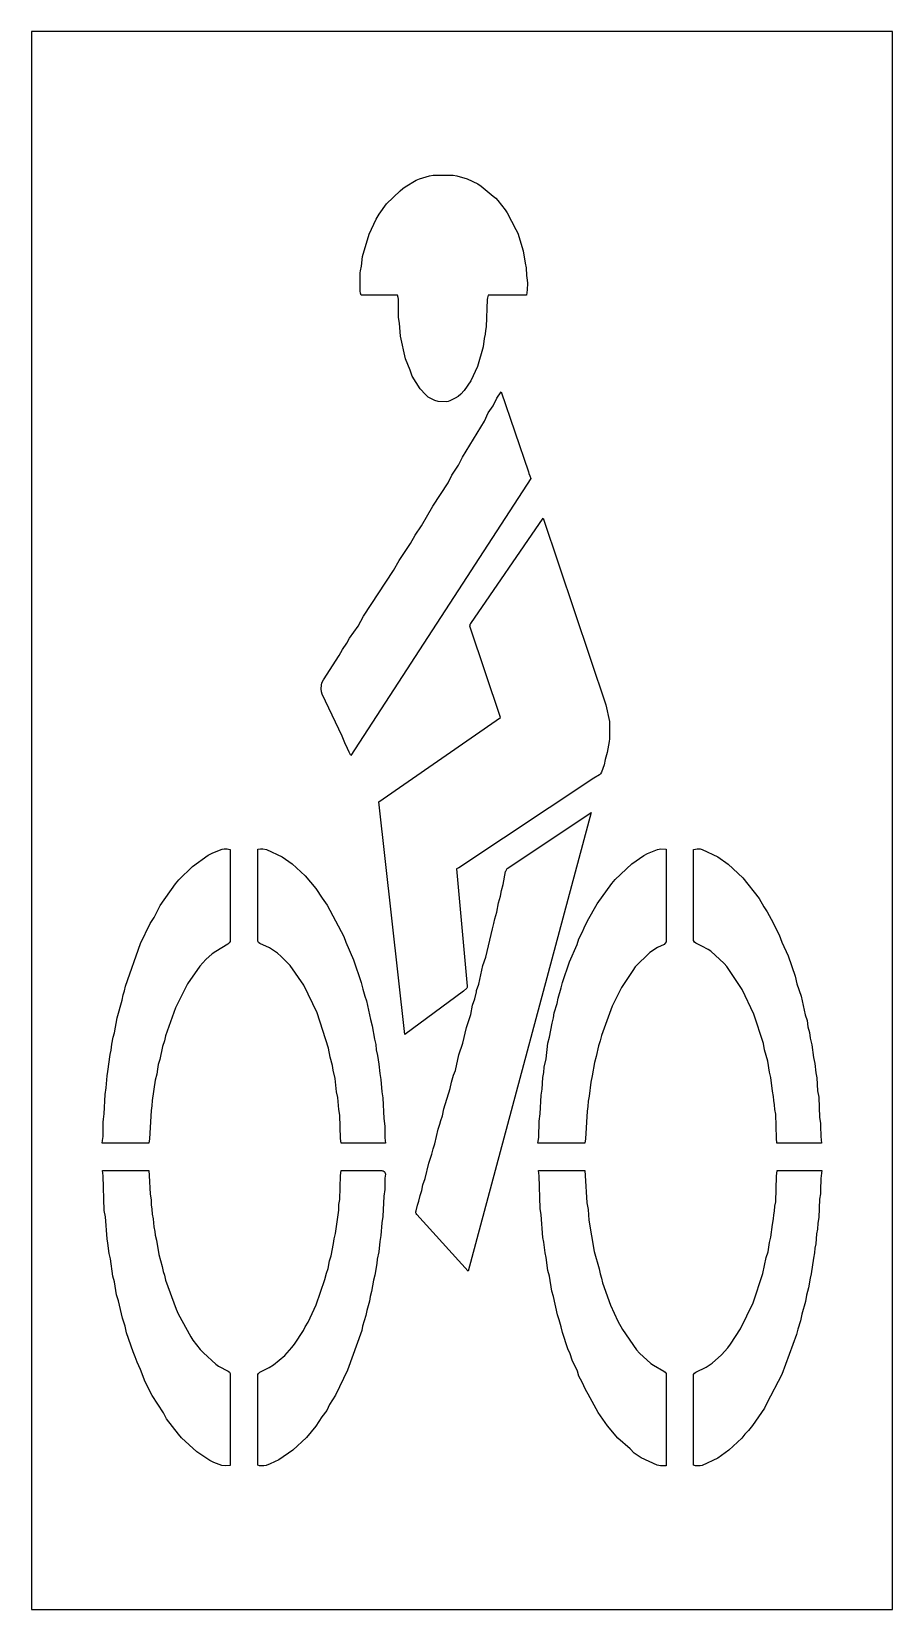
# Model space of a CAD drawing. Header units: inches. Extents: x 0 to 48, y 0 to 88.
import ezdxf

# ---------------------------------------------------------------- set-up
doc = ezdxf.new("R2010")
doc.units = ezdxf.units.IN
doc.header["$MEASUREMENT"] = 0
doc.layers.add('CUT', color=1, linetype='Continuous')

msp = doc.modelspace()

# ---------------------------------------------------------------- linework, layer by layer
at = {"layer": 'CUT'}
for points in [[(0, 0), (48, 0), (48, 88), (0, 88)], [(18.819, 76.707), (19.22, 77.532), (19.38, 77.813), (19.794, 78.401), (20.546, 79.125), (20.693, 79.256), (20.825, 79.349), (21.451, 79.703), (21.629, 79.788), (22.18, 79.953), (22.39, 79.997), (23.504, 80), (23.715, 79.961), (24.284, 79.794), (24.883, 79.505), (25.077, 79.377), (25.745, 78.828), (25.879, 78.709), (25.999, 78.576), (26.41, 78.052), (26.522, 77.889), (27.01, 76.966), (27.108, 76.755), (27.417, 75.777), (27.521, 75.084), (27.583, 74.815), (27.599, 74.389), (27.641, 74.136), (27.648, 73.959), (27.641, 73.602), (27.591, 73.296), (25.451, 73.296), (25.422, 73.153), (25.41, 73.05), (25.355, 71.524), (25.316, 71.323), (25.294, 71.116), (25.242, 70.881), (25.18, 70.419), (24.868, 69.329), (24.498, 68.529), (24.122, 67.981), (23.939, 67.783), (23.78, 67.64), (23.627, 67.548), (23.321, 67.399), (23.22, 67.367), (23.116, 67.353), (22.669, 67.363), (22.486, 67.426), (22.121, 67.618), (21.958, 67.756), (21.661, 68.068), (21.222, 68.789), (21.104, 69.12), (20.846, 69.752), (20.57, 71.009), (20.515, 71.74), (20.459, 72.062), (20.453, 73.068), (20.441, 73.168), (20.408, 73.296), (18.383, 73.296), (18.347, 73.413), (18.331, 73.529), (18.331, 74.536), (18.342, 74.658), (18.394, 74.911), (18.452, 75.446)], [(27.734, 63.349), (27.78, 63.226), (27.834, 63.08), (17.809, 47.627), (17.714, 47.816), (17.622, 48.022), (17.462, 48.323), (17.32, 48.703), (16.204, 51.042), (16.164, 51.177), (16.151, 51.336), (16.157, 51.55), (16.192, 51.683), (16.278, 51.838), (17.155, 53.2), (17.34, 53.546), (17.578, 53.883), (17.73, 54.165), (18.204, 54.843), (18.506, 55.395), (20.179, 57.936), (20.489, 58.504), (21.125, 59.443), (21.382, 59.917), (21.743, 60.432), (22.381, 61.539), (23.225, 62.836), (23.435, 63.252), (23.806, 63.826), (24.022, 64.259), (25.247, 66.274), (25.467, 66.727), (25.731, 67.132), (25.951, 67.547), (26.187, 67.912), (27.709, 63.453)], [(31.726, 46.609), (31.665, 46.555), (31.347, 46.362), (23.817, 41.369), (23.686, 41.297), (24.291, 34.76), (24.291, 34.725), (24.285, 34.686), (24.267, 34.642), (24.08, 34.48), (20.814, 32.074), (19.356, 45.049), (26.146, 49.746), (24.456, 54.776), (24.444, 54.839), (24.449, 54.903), (24.462, 54.943), (24.484, 54.984), (28.521, 60.861), (32.016, 50.459), (32.22, 49.522), (32.225, 48.552), (32.214, 48.413), (32.098, 47.79), (31.981, 47.395), (31.924, 47.099), (31.778, 46.695)], [(23.533, 29.791), (23.629, 30.059), (23.831, 30.935), (24.051, 31.583), (24.254, 32.459), (24.486, 33.183), (24.593, 33.692), (24.716, 34.046), (24.808, 34.451), (24.815, 34.521), (24.94, 34.873), (25.17, 35.91), (25.333, 36.383), (25.695, 37.962), (25.778, 38.248), (25.824, 38.507), (25.937, 38.884), (26.037, 39.413), (26.145, 39.773), (26.196, 40.088), (26.298, 40.431), (26.434, 41.154), (26.448, 41.183), (26.487, 41.253), (26.527, 41.318), (26.558, 41.346), (31.199, 44.443), (24.35, 18.859), (21.48, 22.033), (21.451, 22.077), (21.434, 22.126), (21.429, 22.177), (21.436, 22.229), (21.518, 22.538), (21.598, 22.773), (21.662, 23.088), (21.762, 23.373), (21.825, 23.689), (21.945, 24.025), (22.143, 24.884), (22.318, 25.394), (22.385, 25.687), (22.486, 25.972), (22.671, 26.778), (22.771, 27.064), (22.821, 27.268), (22.906, 27.52), (22.987, 27.924), (23.345, 29.057), (23.423, 29.403)], [(5.045, 33.985), (5.104, 34.281), (5.174, 34.499), (5.23, 34.758), (6.081, 37.149), (6.607, 38.254), (6.827, 38.599), (7.165, 39.255), (8.032, 40.471), (8.214, 40.693), (8.969, 41.44), (9.85, 42.063), (10.108, 42.189), (10.623, 42.397), (10.745, 42.416), (10.904, 42.418), (10.983, 42.407), (11.082, 42.375), (11.082, 37.256), (11.022, 37.173), (10.947, 37.108), (10.268, 36.703), (10.078, 36.568), (9.716, 36.245), (9.382, 35.868), (8.686, 34.884), (8.02, 33.546), (7.467, 31.986), (7.406, 31.71), (7.298, 31.39), (7.144, 30.668), (7.064, 30.383), (7.013, 30.133), (6.977, 29.855), (6.896, 29.526), (6.731, 28.385), (6.712, 28.087), (6.663, 27.834), (6.572, 26.254), (6.547, 26.001), (3.939, 26.001), (3.951, 26.162), (3.984, 26.383), (3.997, 27.183), (4.006, 27.342), (4.057, 27.647), (4.101, 28.726), (4.166, 29.083), (4.213, 29.763), (4.26, 29.998), (4.389, 30.953), (4.441, 31.188), (4.484, 31.524), (4.558, 31.912), (4.622, 32.164), (4.768, 32.997)], [(16.648, 30.797), (16.559, 31.31), (15.917, 33.277), (15.173, 34.817), (14.413, 35.909), (13.911, 36.424), (13.711, 36.605), (13.262, 36.901), (12.724, 37.142), (12.653, 37.203), (12.608, 37.272), (12.608, 42.402), (12.764, 42.416), (12.904, 42.418), (13.095, 42.387), (13.972, 41.974), (14.531, 41.581), (15.256, 40.908), (15.85, 40.209), (16.196, 39.662), (16.489, 39.276), (17.414, 37.527), (17.521, 37.21), (17.957, 36.222), (18.38, 34.959), (18.464, 34.596), (18.575, 34.208), (18.669, 33.94), (18.897, 32.902), (19, 32.542), (19.12, 31.796), (19.189, 31.509), (19.218, 31.211), (19.292, 30.897), (19.32, 30.651), (19.369, 30.416), (19.413, 29.899), (19.48, 29.56), (19.524, 28.861), (19.585, 28.539), (19.633, 27.372), (19.691, 26.961), (19.703, 26.301), (19.74, 26.001), (17.259, 26.001), (17.233, 26.274), (17.186, 27.567), (17.125, 27.889), (17.08, 28.551), (17.008, 28.873), (16.92, 29.603), (16.819, 30.07), (16.777, 30.33)], [(29.106, 32.996), (29.148, 33.277), (29.3, 33.795), (29.361, 34.089), (29.533, 34.661), (29.602, 34.972), (29.985, 36.116), (30.414, 37.087), (30.523, 37.404), (30.72, 37.786), (30.812, 38.016), (30.996, 38.406), (31.54, 39.359), (32.355, 40.48), (32.548, 40.717), (33.464, 41.581), (34.142, 42.056), (34.349, 42.162), (34.897, 42.389), (35.089, 42.418), (35.387, 42.402), (35.387, 37.235), (35.335, 37.161), (35.265, 37.092), (34.895, 36.923), (34.465, 36.63), (33.663, 35.83), (33.525, 35.642), (32.89, 34.68), (32.377, 33.649), (31.781, 32.009), (31.713, 31.716), (31.615, 31.43), (31.489, 30.832), (31.389, 30.497), (31.267, 29.752), (31.181, 29.415), (31.098, 28.628), (31.039, 28.341), (31.019, 28.042), (30.97, 27.79), (30.878, 26.246), (30.851, 26.001), (28.23, 26.001), (28.253, 26.117), (28.288, 26.327), (28.304, 27.226), (28.362, 27.637), (28.407, 28.679), (28.47, 29.019), (28.513, 29.663), (28.566, 29.951), (28.587, 30.252), (28.689, 30.707), (28.795, 31.582), (28.881, 31.91), (29.026, 32.705)], [(41.825, 37.219), (42.181, 36.452), (42.582, 35.315), (42.675, 34.898), (42.912, 34.2), (43.142, 33.164), (43.237, 32.845), (43.289, 32.492), (43.378, 32.184), (43.417, 31.866), (43.514, 31.485), (43.6, 30.789), (43.677, 30.451), (43.721, 29.933), (43.782, 29.646), (43.828, 28.93), (43.892, 28.573), (43.937, 27.441), (43.99, 27.117), (43.997, 26.976), (44.009, 26.375), (44.051, 26.001), (41.563, 26.001), (41.539, 26.277), (41.491, 27.625), (41.445, 27.878), (41.43, 28.142), (41.389, 28.377), (41.372, 28.604), (41.309, 28.909), (41.225, 29.658), (41.146, 29.961), (41.048, 30.583), (40.867, 31.204), (40.802, 31.554), (40.266, 33.197), (39.629, 34.567), (38.77, 35.854), (38.609, 36.022), (37.871, 36.709), (37.723, 36.808), (37.375, 36.997), (37.029, 37.161), (36.969, 37.213), (36.913, 37.299), (36.913, 42.379), (37.018, 42.409), (37.116, 42.419), (37.275, 42.413), (37.395, 42.388), (38.273, 41.977), (38.846, 41.573), (39.657, 40.807), (40.567, 39.645), (40.83, 39.176), (41.01, 38.912), (41.239, 38.504), (41.681, 37.618)], [(7.096, 19.79), (7.284, 19.133), (7.34, 18.855), (7.411, 18.638), (7.473, 18.362), (8.063, 16.738), (8.18, 16.495), (8.879, 15.195), (9.001, 15.017), (9.408, 14.49), (9.582, 14.309), (10.268, 13.672), (10.431, 13.564), (10.956, 13.293), (11.03, 13.231), (11.082, 13.162), (11.082, 8.022), (10.835, 8), (10.606, 8.025), (10.156, 8.204), (9.931, 8.314), (9.209, 8.788), (8.369, 9.575), (8.191, 9.778), (7.527, 10.629), (7.349, 10.958), (6.727, 11.928), (6.34, 12.699), (6.071, 13.385), (5.879, 13.791), (5.783, 14.096), (5.656, 14.371), (5.302, 15.429), (5.221, 15.793), (5.062, 16.249), (4.849, 17.216), (4.745, 17.551), (4.618, 18.276), (4.53, 18.595), (4.399, 19.557), (4.335, 19.844), (4.259, 20.426), (4.209, 20.678), (4.117, 21.898), (4.052, 22.255), (3.99, 24.191), (3.959, 24.473), (6.54, 24.473), (6.566, 24.199), (6.609, 23.157), (6.661, 22.852), (6.672, 22.568), (6.714, 22.316), (6.729, 22.052), (6.783, 21.782), (6.823, 21.336), (6.875, 21.083), (6.897, 20.876), (6.966, 20.59)], [(14.518, 14.6), (14.668, 14.802), (15.162, 15.553), (15.258, 15.754), (15.415, 16.029), (15.868, 16.99), (16.359, 18.401), (16.446, 18.763), (16.534, 19.014), (16.62, 19.436), (16.703, 19.72), (16.843, 20.415), (16.876, 20.676), (16.951, 20.97), (16.976, 21.234), (17.124, 22.271), (17.139, 22.589), (17.186, 22.86), (17.234, 24.208), (17.261, 24.473), (19.536, 24.473), (19.569, 24.47), (19.606, 24.46), (19.655, 24.432), (19.694, 24.391), (19.721, 24.337), (19.729, 24.281), (19.702, 24.048), (19.689, 23.418), (19.633, 23.043), (19.588, 21.91), (19.524, 21.553), (19.48, 20.854), (19.412, 20.515), (19.364, 19.942), (19.273, 19.54), (19.245, 19.295), (19.135, 18.638), (19.068, 18.369), (18.959, 17.73), (18.888, 17.444), (18.848, 17.201), (18.691, 16.666), (18.634, 16.388), (18.458, 15.8), (18.406, 15.558), (17.613, 13.337), (16.952, 11.957), (16.619, 11.423), (16.458, 11.103), (16.188, 10.746), (15.853, 10.213), (15.334, 9.591), (14.57, 8.881), (13.778, 8.349), (13.309, 8.122), (13.078, 8.027), (12.957, 8.004), (12.815, 8), (12.716, 8.01), (12.608, 8.038), (12.608, 13.097), (12.654, 13.166), (12.725, 13.229), (13.256, 13.486), (13.491, 13.649), (14.119, 14.16)], [(33.735, 14.47), (33.896, 14.302), (34.531, 13.716), (34.679, 13.616), (35.261, 13.298), (35.334, 13.234), (35.387, 13.165), (35.387, 8.018), (35.213, 8.002), (35.073, 8.002), (34.883, 8.038), (33.99, 8.463), (33.604, 8.724), (33.37, 8.963), (32.696, 9.558), (32.115, 10.245), (31.593, 10.978), (31.042, 12.01), (30.887, 12.264), (30.696, 12.68), (30.523, 13.014), (30.433, 13.28), (30.149, 13.902), (30.035, 14.258), (29.908, 14.533), (29.6, 15.454), (29.531, 15.765), (29.42, 16.153), (29.322, 16.439), (29.099, 17.46), (29.01, 17.75), (28.872, 18.584), (28.787, 18.904), (28.698, 19.634), (28.642, 19.887), (28.564, 20.485), (28.514, 20.738), (28.422, 22.012), (28.357, 22.369), (28.297, 24.183), (28.264, 24.473), (30.849, 24.473), (30.876, 24.193), (30.964, 22.684), (31.034, 22.31), (31.076, 21.719), (31.373, 19.959), (31.642, 18.988), (31.696, 18.709), (31.771, 18.474), (31.828, 18.215), (32.272, 16.979), (32.69, 16.082), (32.944, 15.607)], [(37.613, 13.511), (37.956, 13.741), (38.466, 14.197), (38.813, 14.586), (38.974, 14.803), (39.527, 15.645), (40.23, 17.105), (40.777, 18.744), (40.968, 19.624), (41.065, 19.942), (41.149, 20.473), (41.225, 20.758), (41.31, 21.471), (41.374, 21.776), (41.391, 22.003), (41.43, 22.221), (41.445, 22.485), (41.49, 22.738), (41.542, 24.158), (41.577, 24.473), (44.061, 24.473), (44.01, 24.025), (43.997, 23.382), (43.989, 23.187), (43.938, 22.881), (43.894, 21.857), (43.842, 21.552), (43.825, 21.216), (43.772, 20.946), (43.729, 20.392), (43.681, 20.157), (43.659, 19.895), (43.591, 19.591), (43.469, 18.718), (43.412, 18.483), (43.321, 17.938), (43.201, 17.525), (43.148, 17.173), (42.945, 16.464), (42.873, 16.097), (42.717, 15.639), (42.657, 15.343), (41.824, 13.099), (41.006, 11.495), (40.858, 11.227), (40.197, 10.261), (39.967, 9.985), (39.772, 9.784), (39.596, 9.549), (38.885, 8.887), (38.258, 8.435), (37.396, 8.031), (37.276, 8.006), (37.117, 8), (37.019, 8.01), (36.913, 8.04), (36.913, 13.1), (36.961, 13.169), (37.033, 13.23)]]:
    msp.add_lwpolyline(points, close=True, dxfattribs=at)

doc.saveas('drawing.dxf')
